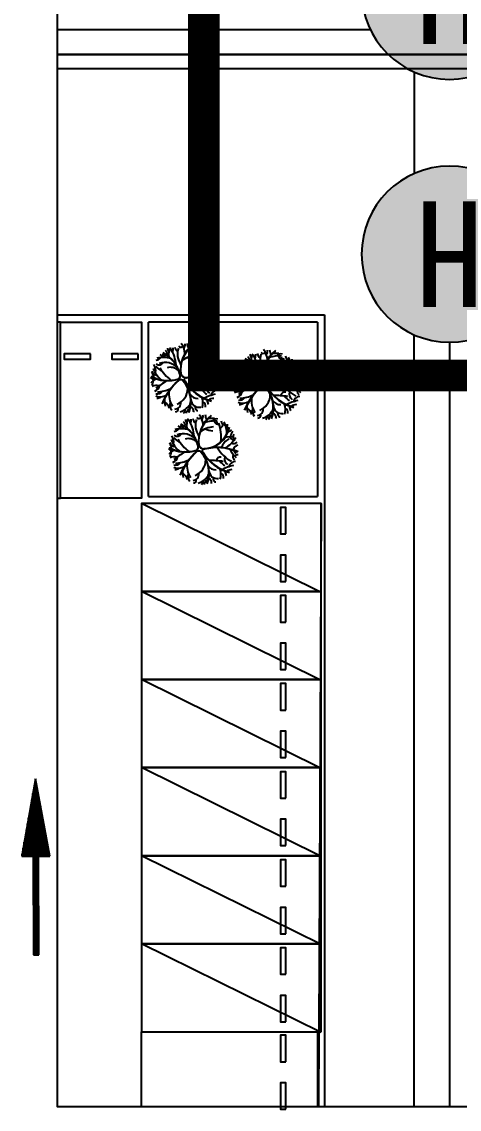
# Model space of a CAD drawing. Extents: x -8229 to 17635, y -14242 to -4883.
# Drawn here: x -8229 to -7814, y -9801 to -8771 of the extents above; entities that cross this region are included whole.
import ezdxf
from ezdxf.enums import TextEntityAlignment as Align

# ---------------------------------------------------------------- set-up
doc = ezdxf.new("R2010")
doc.units = 0
doc.header["$LTSCALE"] = 100
doc.header["$MEASUREMENT"] = 0
for name, color, linetype in [('TI-BASE', 253, 'CONTINUOUS'), ('TN-XXXX', 3, 'CONTINUOUS'), ('TT-BASE', 253, 'CONTINUOUS'), ('TT-MANH', 4, 'CONTINUOUS'), ('TZ-CABL', 4, 'CONTINUOUS'), ('TZ-PATT', 254, 'CONTINUOUS')]:
    doc.layers.add(name, color=color, linetype=linetype)
doc.styles.get("Standard").update_dxf_attribs({"font": 'GulimChe.ttf'})
doc.linetypes.add('ZIGZAG', pattern='A,0.0001,-0.2,[131,ltypeshp.shx,S=0.2,R=0,X=-0.2,Y=0],-0.4,[131,ltypeshp.shx,S=0.2,R=180,X=0.2,Y=0],-0.2', length=0.8001)

# ---------------------------------------------------------------- blocks, each defined once
blk = doc.blocks.new('맨홀')
at = {"layer": 'TT-MANH'}
blk.add_circle((202880.638, 234010.238), 2.5, dxfattribs=at)
at = {"layer": 'TT-MANH', "extrusion": (5.48271e-08, 3.84622e-07, 1)}
blk.add_text('H', height=3, rotation=0, dxfattribs=at).set_placement((202880.638, 234010.238, 0.101), align=Align.MIDDLE)

msp = doc.modelspace()

# ---------------------------------------------------------------- hatches: boundary and pattern name
at = {"layer": 'TZ-PATT'}
h = msp.add_hatch(color=256, dxfattribs=at)
h.dxf.hatch_style = 1
h.paths.add_polyline_path([(-7906.6, -8742.7, 1), (-7739.9, -8742.7, 1)])
h = msp.add_hatch(color=256, dxfattribs=at)
h.dxf.hatch_style = 1
h.paths.add_polyline_path([(-7906.6, -8991.5, 1), (-7739.9, -8991.5, 1)])

# ---------------------------------------------------------------- linework, layer by layer
at = {"layer": 'TI-BASE'}
for p, q in [((-7948.3, -9055.7), (-8108.3, -9055.7)), ((-8108.3, -9220.7), (-8108.3, -9055.7)), ((-7948.3, -9055.7), (-7948.3, -9220.7)), ((-8108.3, -9220.7), (-7948.3, -9220.7))]:
    msp.add_line(p, q, dxfattribs=at)
for points in [[(-8194.7, -9222.4), (-8191.7, -9222.4), (-8191.7, -9055.7), (-8194.7, -9055.7)], [(-7945, -9311.5), (-8115, -9227.4)], [(-7945, -9394.8), (-8115, -9310.7)], [(-7945, -9478.1), (-8115, -9394)], [(-7945, -9561.5), (-8115, -9477.4)], [(-7945, -9644.8), (-8115, -9560.7)], [(-7945, -9728.1), (-8115, -9644)], [(-8115, -9798.4), (-8115, -9727.4), (-7948.3, -9727.4), (-7948.3, -9798.4)]]:
    msp.add_lwpolyline(points, dxfattribs=at)
for points in [[(-8191.7, -9055.7), (-8115, -9055.7), (-8115, -9222.4), (-8191.7, -9222.4)], [(-8163.3, -9085.7), (-8188.3, -9085.7), (-8188.3, -9090.7), (-8163.3, -9090.7)], [(-8118.3, -9085.7), (-8143.3, -9085.7), (-8143.3, -9090.7), (-8118.3, -9090.7)], [(-7945, -9310.7), (-7945, -9227.4), (-8115, -9227.4), (-8115, -9310.7)], [(-7978.3, -9256.2), (-7978.3, -9231.2), (-7983.3, -9231.2), (-7983.3, -9256.2)], [(-7978.3, -9301.2), (-7978.3, -9276.2), (-7983.3, -9276.2), (-7983.3, -9301.2)], [(-7945, -9394), (-7945, -9310.7), (-8115, -9310.7), (-8115, -9394)], [(-7978.3, -9339.6), (-7978.3, -9314.6), (-7983.3, -9314.6), (-7983.3, -9339.6)], [(-7978.3, -9384.6), (-7978.3, -9359.6), (-7983.3, -9359.6), (-7983.3, -9384.6)], [(-7945, -9477.4), (-7945, -9394), (-8115, -9394), (-8115, -9477.4)], [(-7978.3, -9422.9), (-7978.3, -9397.9), (-7983.3, -9397.9), (-7983.3, -9422.9)], [(-7978.3, -9467.9), (-7978.3, -9442.9), (-7983.3, -9442.9), (-7983.3, -9467.9)], [(-7945, -9560.7), (-7945, -9477.4), (-8115, -9477.4), (-8115, -9560.7)], [(-7978.3, -9506.2), (-7978.3, -9481.2), (-7983.3, -9481.2), (-7983.3, -9506.2)], [(-7978.3, -9551.2), (-7978.3, -9526.2), (-7983.3, -9526.2), (-7983.3, -9551.2)], [(-7945, -9644), (-7945, -9560.7), (-8115, -9560.7), (-8115, -9644)], [(-7978.3, -9589.6), (-7978.3, -9564.6), (-7983.3, -9564.6), (-7983.3, -9589.6)], [(-7978.3, -9634.6), (-7978.3, -9609.6), (-7983.3, -9609.6), (-7983.3, -9634.6)], [(-7945, -9727.4), (-7945, -9644), (-8115, -9644), (-8115, -9727.4)], [(-7978.3, -9672.9), (-7978.3, -9647.9), (-7983.3, -9647.9), (-7983.3, -9672.9)], [(-7978.3, -9717.9), (-7978.3, -9692.9), (-7983.3, -9692.9), (-7983.3, -9717.9)], [(-7978.3, -9755.7), (-7978.3, -9730.7), (-7983.3, -9730.7), (-7983.3, -9755.7)], [(-7978.3, -9800.7), (-7978.3, -9775.7), (-7983.3, -9775.7), (-7983.3, -9800.7)]]:
    msp.add_lwpolyline(points, close=True, dxfattribs=at)
for centre, radius, start, end in [((-8047.2, -9101), 30.9, 128.2391, 187.0125), ((-8047.5, -9101.1), 30.6, 128.2391, 187.0125), ((-8047.8, -9101.1), 30.3, 128.2391, 187.0125), ((-8048.1, -9101.2), 30, 128.2391, 187.0125), ((-8089.7, -9086), 15.8, 1.8052, 39.7969), ((-8078.2, -9077.2), 4.43, 316.2886, 10.3221), ((-8061.9, -9075.8), 9.87, 180.1368, 210.3108), ((-8100.8, -9091.7), 6.36, 21.6093, 57.5738), ((-8093.3, -9082.9), 4.27, 233.7771, 299.4078), ((-8109.4, -9113), 31.8, 14.9172, 62.7674), ((-8109.1, -9112.9), 31.5, 14.9172, 62.7674), ((-8108.8, -9112.9), 31.2, 14.9172, 62.7674), ((-8108.5, -9112.8), 30.9, 14.9172, 62.7674), ((-8095.5, -9086.5), 4.91, 349.7905, 50.8664), ((-8084.9, -9080.2), 5.49, 180.6937, 217.8756), ((-8077.9, -9085.7), 11.5, 148.4728, 194.1206), ((-8115.3, -9098.4), 33, 4.2691, 31.6331), ((-8092.2, -9080.9), 7.14, 336.1223, 5.5305), ((-8076.3, -9078.1), 7.29, 190.7458, 232.2138), ((-8064.5, -9086), 16.5, 159.7215, 217.0399), ((-8077.9, -9076.4), 3.06, 226.7584, 305.0678), ((-8062.8, -9109), 21.6, 92.7134, 130.818), ((-8073.4, -9083.1), 25, 270.611, 349.3991), ((-8073.4, -9083.4), 24.7, 270.611, 349.3991), ((-8063.1, -9106.9), 25.1, 84.3241, 111.6776), ((-8064.6, -9114.1), 34.7, 87.4531, 97.6605), ((-8061.4, -9084), 4.09, 67.6463, 153.0109), ((-8060.2, -9081.8), 2.89, 182.2224, 306.8375), ((-8057.8, -9082.9), 2.96, 172.1081, 257.8598), ((-8098.2, -9097.1), 41.5, 353.9045, 18.5755), ((-8059.7, -9084.2), 4.96, 299.6274, 1.129), ((-8052.1, -9081.2), 4.63, 185.4598, 260.5732), ((-8071.6, -9093.2), 20.3, 356.8253, 30.0526), ((-8055.1, -9085.3), 4.51, 314.2923, 4.4136), ((-8006.8, -9086.1), 5.49, 180.6937, 217.8756), ((-7999.8, -9091.7), 11.5, 148.4728, 194.1206), ((-8037.2, -9104.4), 33, 4.2691, 31.6331), ((-8014, -9086.9), 7.14, 336.1223, 5.5305), ((-7998.2, -9084), 7.29, 190.7458, 232.2138), ((-7986.4, -9091.9), 16.5, 159.7215, 217.0399), ((-7999.8, -9082.3), 3.06, 226.7584, 305.0678), ((-7969.1, -9106.9), 30.9, 128.2391, 187.0125), ((-7969.4, -9107), 30.6, 128.2391, 187.0125), ((-7969.7, -9107.1), 30.3, 128.2391, 187.0125), ((-7970, -9107.2), 30, 128.2391, 187.0125), ((-8011.6, -9091.9), 15.8, 1.8052, 39.7969), ((-8000.1, -9083.2), 4.43, 316.2886, 10.3221), ((-7984.9, -9112.8), 25.1, 84.3241, 111.6776), ((-7983.8, -9081.8), 9.87, 180.1368, 210.3108), ((-7986.5, -9120), 34.7, 87.4531, 97.6605), ((-7983.2, -9090), 4.09, 67.6463, 153.0109), ((-7982.1, -9087.8), 2.89, 182.2224, 306.8375), ((-7974, -9087.2), 4.63, 185.4598, 260.5732), ((-8110.5, -9101.3), 8.94, 346.5876, 36.8403), ((-8101.8, -9085.9), 5.96, 275.8117, 321.3141), ((-8145.9, -9159.5), 76.1, 49.0525, 54.0561), ((-8098.4, -9091.3), 4.87, 236.5593, 326.5165), ((-8094.8, -9115.6), 26.4, 72.6517, 102.7379), ((-8092.9, -9110.4), 16.5, 42.594, 109.1983), ((-8073.4, -9083.6), 24.5, 270.611, 349.3991), ((-8073.5, -9083.9), 24.2, 270.611, 349.3991), ((-8053.1, -9032.6), 59.8, 251.6232, 258.8811), ((-8047.6, -9135.8), 38.8, 85.5871, 98.133), ((-8069.7, -9080.5), 31.8, 301.8353, 328.027), ((-8033.7, -9119.8), 32, 114.322, 119.7534), ((-8044.4, -9095.3), 4.37, 203.8909, 283.47), ((-8042.5, -9095.5), 4.91, 130.8401, 194.6064), ((-8038.6, -9096.7), 6.6, 158.7622, 205.4562), ((-8023.7, -9091.9), 5.96, 275.8117, 321.3141), ((-8016.7, -9121.6), 26.4, 72.6517, 102.7379), ((-8022.7, -9097.6), 6.36, 21.6093, 57.5738), ((-8015.2, -9088.8), 4.27, 233.7771, 299.4078), ((-8031.3, -9118.9), 31.8, 14.9172, 62.7674), ((-8031, -9118.9), 31.5, 14.9172, 62.7674), ((-8030.7, -9118.8), 31.2, 14.9172, 62.7674), ((-8030.3, -9118.8), 30.9, 14.9172, 62.7674), ((-8017.3, -9092.5), 4.91, 349.7905, 50.8664), ((-7984.7, -9115), 21.6, 92.7134, 130.818), ((-7995.3, -9089.6), 24.5, 270.611, 349.3991), ((-7995.3, -9089.8), 24.2, 270.611, 349.3991), ((-7995.2, -9089.1), 25, 270.611, 349.3991), ((-7995.3, -9089.3), 24.7, 270.611, 349.3991), ((-7975, -9038.5), 59.8, 251.6232, 258.8811), ((-7979.7, -9088.8), 2.96, 172.1081, 257.8598), ((-8020, -9103), 41.5, 353.9045, 18.5755), ((-7981.6, -9090.2), 4.96, 299.6274, 1.129), ((-7993.5, -9099.1), 20.3, 356.8253, 30.0526), ((-7976.9, -9091.2), 4.51, 314.2923, 4.4136), ((-7955.6, -9125.8), 32, 114.322, 119.7534), ((-7964.4, -9101.5), 4.91, 130.8401, 194.6064), ((-8143.6, -9151.5), 57, 45.5855, 49.2706), ((-8090.5, -9077.4), 33.7, 242.2584, 288.1316), ((-8090.4, -9077.7), 33.4, 242.2584, 288.1316), ((-8113, -9109.1), 9.68, 3.0425, 40.5483), ((-8090.3, -9078), 33.1, 242.2584, 288.1316), ((-8099.9, -9100), 5.99, 202.6737, 259.4709), ((-8090.1, -9078.3), 32.7, 242.2584, 288.1316), ((-8078.9, -9089.9), 27, 200.9539, 229.0139), ((-8055.6, -9071.9), 50.1, 212.7006, 230.9615), ((-8087.7, -9110.1), 11.6, 48.4498, 105.6815), ((-8081.8, -9106.4), 3.52, 301.2712, 26.5801), ((-8081.9, -9106.4), 3.56, 301.2712, 26.5801), ((-8081.9, -9106.4), 3.59, 301.2712, 26.5801), ((-8081.8, -9106.4), 3.49, 301.2712, 26.5801), ((-8073.4, -9103.4), 4.69, 197.9738, 273.1321), ((-8073.4, -9103.3), 4.74, 197.9738, 273.1321), ((-8073.4, -9103.3), 4.79, 197.9738, 273.1321), ((-8073.5, -9103.4), 4.64, 197.9738, 273.1321), ((-8073.1, -9110.1), 1.59, 65.7906, 229.8028), ((-8073.1, -9110.1), 1.61, 65.7906, 229.8028), ((-8073, -9110.1), 1.63, 65.7906, 229.8028), ((-8073, -9110.1), 1.64, 65.7906, 229.8028), ((-8060.5, -9152.5), 45.5, 65.7592, 105.2727), ((-8060.3, -9152.9), 45.9, 65.7592, 105.2727), ((-8060.1, -9153.4), 46.4, 65.7592, 105.2727), ((-8060, -9153.8), 46.9, 65.7592, 105.2727), ((-8032.9, -9092.3), 31, 208.8671, 243.0743), ((-8039.4, -9114.7), 18.9, 122.088, 156.6653), ((-8044.7, -9098.5), 4.65, 241.7858, 310.2988), ((-8039.5, -9110.7), 6.06, 103.8238, 165.8362), ((-8021.8, -9105.9), 5.99, 202.6737, 259.4709), ((-8000.8, -9095.8), 27, 200.9539, 229.0139), ((-8032.4, -9107.3), 8.94, 346.5876, 36.8403), ((-8067.8, -9165.4), 76.1, 49.0525, 54.0561), ((-8020.2, -9097.3), 4.87, 236.5593, 326.5165), ((-8014.8, -9116.4), 16.5, 42.594, 109.1983), ((-7977.5, -9077.9), 50.1, 212.7006, 230.9615), ((-8009.6, -9116.1), 11.6, 48.4498, 105.6815), ((-7961.2, -9120.7), 18.9, 122.088, 156.6653), ((-7969.4, -9141.7), 38.8, 85.5871, 98.133), ((-7991.5, -9086.4), 31.8, 301.8353, 328.027), ((-7966.3, -9101.2), 4.37, 203.8909, 283.47), ((-7966.6, -9104.4), 4.65, 241.7858, 310.2988), ((-7960.5, -9102.6), 6.6, 158.7622, 205.4562), ((-8098.9, -9117.2), 7.99, 103.8699, 153.0212), ((-8111, -9111.6), 6.89, 326.0111, 4.5805), ((-8101.1, -9125.2), 9.42, 75.1455, 114.754), ((-8104.9, -9114.1), 7.26, 288.5457, 349.0992), ((-7909.7, -9380.9), 325.1, 123.9323, 126.1298), ((-8101.1, -9091.9), 29.9, 272.286, 297.2714), ((-8033.6, -9160.7), 68.1, 132.5941, 156.1354), ((-8034, -9160.1), 67.4, 132.5941, 156.1354), ((-8034.4, -9159.6), 66.7, 132.5941, 156.1354), ((-8034.9, -9159.1), 66, 132.5941, 156.1354), ((-8087.8, -9118.1), 16.6, 293.4099, 358.64), ((-8078.1, -9113.4), 3.28, 35.0282, 115.8428), ((-8078.2, -9113.5), 3.31, 35.0282, 115.8428), ((-8078.2, -9113.5), 3.34, 35.0282, 115.8428), ((-8078.2, -9113.6), 3.38, 35.0282, 115.8428), ((-8096.6, -9130.3), 28.2, 338.9787, 41.5875), ((-8096.8, -9130.5), 28.5, 338.9787, 41.5875), ((-8097, -9130.7), 28.8, 338.9787, 41.5875), ((-8097.2, -9130.9), 29.1, 338.9787, 41.5875), ((-8039, -9090.7), 40.7, 210.4023, 254.8678), ((-8038.6, -9090.5), 41.1, 210.4023, 254.8678), ((-8038.3, -9090.3), 41.5, 210.4023, 254.8678), ((-8037.9, -9090.1), 42, 210.4023, 254.8678), ((-8057.3, -9120.1), 4.12, 79.8661, 173.3643), ((-8047.9, -9118), 5.64, 157.0496, 241.5197), ((-8025.8, -9097.7), 25.1, 205.8135, 227.9098), ((-8042.5, -9115.3), 3.22, 152.8599, 245.7094), ((-8042.4, -9110.1), 2.06, 168.2539, 267.4793), ((-8040.8, -9119.1), 5.26, 89.4206, 127.7481), ((-8065.5, -9157.5), 57, 45.5855, 49.2706), ((-8012.4, -9083.3), 33.7, 242.2584, 288.1316), ((-8020.8, -9123.2), 7.99, 103.8699, 153.0212), ((-8012.3, -9083.6), 33.4, 242.2584, 288.1316), ((-8034.9, -9115.1), 9.68, 3.0425, 40.5483), ((-8012.1, -9084), 33.1, 242.2584, 288.1316), ((-8012, -9084.3), 32.7, 242.2584, 288.1316), ((-8032.9, -9117.6), 6.89, 326.0111, 4.5805), ((-7831.6, -9386.8), 325.1, 123.9323, 126.1298), ((-7955.4, -9166.6), 68.1, 132.5941, 156.1354), ((-7955.9, -9166.1), 67.4, 132.5941, 156.1354), ((-7956.3, -9165.6), 66.7, 132.5941, 156.1354), ((-7956.7, -9165.1), 66, 132.5941, 156.1354), ((-8003.8, -9112.3), 3.59, 301.2712, 26.5801), ((-8003.7, -9112.4), 3.52, 301.2712, 26.5801), ((-8003.7, -9112.3), 3.56, 301.2712, 26.5801), ((-8003.6, -9112.4), 3.49, 301.2712, 26.5801), ((-8000, -9119.4), 3.31, 35.0282, 115.8428), ((-8000, -9119.5), 3.34, 35.0282, 115.8428), ((-8000.1, -9119.5), 3.38, 35.0282, 115.8428), ((-8000, -9119.4), 3.28, 35.0282, 115.8428), ((-7995.2, -9109.2), 4.79, 197.9738, 273.1321), ((-7995.3, -9109.4), 4.64, 197.9738, 273.1321), ((-7995.3, -9109.3), 4.69, 197.9738, 273.1321), ((-7995.3, -9109.3), 4.74, 197.9738, 273.1321), ((-8018.4, -9136.2), 28.2, 338.9787, 41.5875), ((-8018.6, -9136.5), 28.5, 338.9787, 41.5875), ((-8018.8, -9136.7), 28.8, 338.9787, 41.5875), ((-8019, -9136.9), 29.1, 338.9787, 41.5875), ((-7995, -9116), 1.59, 65.7906, 229.8028), ((-7995, -9116), 1.61, 65.7906, 229.8028), ((-7994.9, -9116.1), 1.63, 65.7906, 229.8028), ((-7994.9, -9116.1), 1.64, 65.7906, 229.8028), ((-7960.9, -9096.6), 40.7, 210.4023, 254.8678), ((-7960.5, -9096.5), 41.1, 210.4023, 254.8678), ((-7960.1, -9096.3), 41.5, 210.4023, 254.8678), ((-7959.7, -9096.1), 42, 210.4023, 254.8678), ((-7982.2, -9158.9), 45.9, 65.7592, 105.2727), ((-7982, -9159.3), 46.4, 65.7592, 105.2727), ((-7982.4, -9158.4), 45.5, 65.7592, 105.2727), ((-7981.9, -9159.8), 46.9, 65.7592, 105.2727), ((-7954.7, -9098.2), 31, 208.8671, 243.0743), ((-7947.7, -9103.6), 25.1, 205.8135, 227.9098), ((-7961.4, -9116.6), 6.06, 103.8238, 165.8362), ((-7964.3, -9116.1), 2.06, 168.2539, 267.4793), ((-8097.3, -9115.5), 11, 246.9897, 302.259), ((-8100, -9118.2), 5.52, 254.8687, 328.9221), ((-8100, -9121.9), 5.71, 263.5177, 301.9118), ((-8061.8, -9129.1), 31.5, 177.2478, 191.3278), ((-8069.4, -9124.3), 19.7, 169.6268, 214.2306), ((-8061.8, -9119.2), 8.71, 213.7954, 273.0607), ((-8073.3, -9269.9), 150.9, 82.8175, 88.1041), ((-8060.5, -9128.6), 7.74, 181.1502, 281.2643), ((-8042.6, -9107), 20, 220.244, 238.5364), ((-8073.8, -9132.5), 16.9, 344.5826, 17.7081), ((-8036.1, -9167.4), 44.3, 101.7957, 116.8845), ((-8046.5, -9137.1), 9.16, 90.2871, 124.9478), ((-8043.1, -9126.6), 6.45, 91.5107, 169.1162), ((-8023, -9131.1), 9.42, 75.1455, 114.754), ((-8026.8, -9120.1), 7.26, 288.5457, 349.0992), ((-8021.9, -9124.1), 5.52, 254.8687, 328.9221), ((-8023, -9097.9), 29.9, 272.286, 297.2714), ((-7991.3, -9130.2), 19.7, 169.6268, 214.2306), ((-8009.7, -9124.1), 16.6, 293.4099, 358.64), ((-7995.2, -9275.8), 150.9, 82.8175, 88.1041), ((-7979.1, -9126.1), 4.12, 79.8661, 173.3643), ((-7964.5, -9113), 20, 220.244, 238.5364), ((-7969.7, -9123.9), 5.64, 157.0496, 241.5197), ((-7964.9, -9132.6), 6.45, 91.5107, 169.1162), ((-7964.4, -9121.3), 3.22, 152.8599, 245.7094), ((-7962.7, -9125.1), 5.26, 89.4206, 127.7481), ((-8100.2, -9141.4), 12.4, 19.4479, 55.2688), ((-8080.8, -9133.9), 7.51, 161.3726, 222.0553), ((-8083.8, -9132.2), 5.89, 274.3435, 7.1983), ((-8082.6, -9138.2), 2.41, 263.303, 22.3647), ((-8082.2, -9125.9), 15.1, 284.2419, 337.3326), ((-8078, -9138.5), 4.32, 306.4729, 5.0842), ((-8069, -9141.8), 3.67, 90.1409, 182.8136), ((-8069.2, -9139.9), 3.56, 344.9928, 77.9668), ((-8061.5, -9136.7), 2.71, 148.2656, 266.0662), ((-8057.9, -9135), 3.49, 341.1615, 70.2233), ((-8046, -9129.6), 6.89, 179.7238, 213.6651), ((-8019.2, -9121.5), 11, 246.9897, 302.259), ((-8021.9, -9127.9), 5.71, 263.5177, 301.9118), ((-7983.7, -9135.1), 31.5, 177.2478, 191.3278), ((-8022.1, -9147.3), 12.4, 19.4479, 55.2688), ((-8002.7, -9139.8), 7.51, 161.3726, 222.0553), ((-8005.6, -9138.2), 5.89, 274.3435, 7.1983), ((-8004.1, -9131.9), 15.1, 284.2419, 337.3326), ((-7983.7, -9125.1), 8.71, 213.7954, 273.0607), ((-7982.4, -9134.5), 7.74, 181.1502, 281.2643), ((-7995.7, -9138.4), 16.9, 344.5826, 17.7081), ((-7979.8, -9141), 3.49, 341.1615, 70.2233), ((-7958, -9173.4), 44.3, 101.7957, 116.8845), ((-7967.9, -9135.5), 6.89, 179.7238, 213.6651), ((-7968.3, -9143), 9.16, 90.2871, 124.9478), ((-8067.9, -9147.7), 5.49, 180.6937, 217.8756), ((-8060.9, -9153.2), 11.5, 148.4728, 194.1206), ((-8098.2, -9165.9), 33, 4.2691, 31.6331), ((-8075.1, -9148.4), 7.14, 336.1223, 5.5305), ((-8059.3, -9145.6), 7.29, 190.7458, 232.2138), ((-8047.5, -9153.5), 16.5, 159.7215, 217.0399), ((-8060.9, -9143.9), 3.06, 226.7584, 305.0678), ((-8030.1, -9168.5), 30.9, 128.2391, 187.0125), ((-8030.4, -9168.5), 30.6, 128.2391, 187.0125), ((-8030.7, -9168.6), 30.3, 128.2391, 187.0125), ((-8031, -9168.7), 30, 128.2391, 187.0125), ((-8072.6, -9153.5), 15.8, 1.8052, 39.7969), ((-8061.2, -9144.7), 4.43, 316.2886, 10.3221), ((-8046, -9174.4), 25.1, 84.3241, 111.6776), ((-8044.8, -9143.3), 9.87, 180.1368, 210.3108), ((-8047.6, -9181.6), 34.7, 87.4531, 97.6605), ((-8044.3, -9151.5), 4.09, 67.6463, 153.0109), ((-8043.1, -9149.3), 2.89, 182.2224, 306.8375), ((-8035.1, -9148.7), 4.63, 185.4598, 260.5732), ((-8004.5, -9144.1), 2.41, 263.303, 22.3647), ((-7999.9, -9144.4), 4.32, 306.4729, 5.0842), ((-7990.9, -9147.7), 3.67, 90.1409, 182.8136), ((-7991.1, -9145.9), 3.56, 344.9928, 77.9668), ((-7983.4, -9142.7), 2.71, 148.2656, 266.0662), ((-8084.8, -9153.4), 5.96, 275.8117, 321.3141), ((-8077.8, -9183.1), 26.4, 72.6517, 102.7379), ((-8083.7, -9159.2), 6.36, 21.6093, 57.5738), ((-8076.2, -9150.3), 4.27, 233.7771, 299.4078), ((-8092.4, -9180.4), 31.8, 14.9172, 62.7674), ((-8092, -9180.4), 31.5, 14.9172, 62.7674), ((-8091.7, -9180.3), 31.2, 14.9172, 62.7674), ((-8091.4, -9180.3), 30.9, 14.9172, 62.7674), ((-8078.4, -9154), 4.91, 349.7905, 50.8664), ((-8045.8, -9176.5), 21.6, 92.7134, 130.818), ((-8056.4, -9151.3), 24.2, 270.611, 349.3991), ((-8056.3, -9150.8), 24.7, 270.611, 349.3991), ((-8056.4, -9151.1), 24.5, 270.611, 349.3991), ((-8056.3, -9150.6), 25, 270.611, 349.3991), ((-8036, -9100.1), 59.8, 251.6232, 258.8811), ((-8040.8, -9150.3), 2.96, 172.1081, 257.8598), ((-8081.1, -9164.5), 41.5, 353.9045, 18.5755), ((-8042.7, -9151.7), 4.96, 299.6274, 1.129), ((-8054.5, -9160.7), 20.3, 356.8253, 30.0526), ((-8038, -9152.8), 4.51, 314.2923, 4.4136), ((-8016.7, -9187.3), 32, 114.322, 119.7534), ((-8025.5, -9163), 4.91, 130.8401, 194.6064), ((-8082.9, -9167.5), 5.99, 202.6737, 259.4709), ((-8061.8, -9157.3), 27, 200.9539, 229.0139), ((-8093.4, -9168.8), 8.94, 346.5876, 36.8403), ((-8128.8, -9227), 76.1, 49.0525, 54.0561), ((-8081.3, -9158.8), 4.87, 236.5593, 326.5165), ((-8075.9, -9177.9), 16.5, 42.594, 109.1983), ((-8038.6, -9139.4), 50.1, 212.7006, 230.9615), ((-8070.6, -9177.6), 11.6, 48.4498, 105.6815), ((-8022.3, -9182.2), 18.9, 122.088, 156.6653), ((-8030.5, -9203.2), 38.8, 85.5871, 98.133), ((-8052.6, -9148), 31.8, 301.8353, 328.027), ((-8027.4, -9162.8), 4.37, 203.8909, 283.47), ((-8027.6, -9165.9), 4.65, 241.7858, 310.2988), ((-8021.6, -9164.2), 6.6, 158.7622, 205.4562), ((-8126.5, -9219), 57, 45.5855, 49.2706), ((-8073.5, -9144.9), 33.7, 242.2584, 288.1316), ((-8081.9, -9184.7), 7.99, 103.8699, 153.0212), ((-8073.3, -9145.2), 33.4, 242.2584, 288.1316), ((-8096, -9176.6), 9.68, 3.0425, 40.5483), ((-8073.2, -9145.5), 33.1, 242.2584, 288.1316), ((-8073.1, -9145.8), 32.7, 242.2584, 288.1316), ((-8093.9, -9179.1), 6.89, 326.0111, 4.5805), ((-7892.7, -9448.3), 325.1, 123.9323, 126.1298), ((-8016.5, -9228.1), 68.1, 132.5941, 156.1354), ((-8016.9, -9227.6), 67.4, 132.5941, 156.1354), ((-8017.4, -9227.1), 66.7, 132.5941, 156.1354), ((-8017.8, -9226.6), 66, 132.5941, 156.1354), ((-8064.8, -9173.8), 3.59, 301.2712, 26.5801), ((-8064.7, -9173.9), 3.52, 301.2712, 26.5801), ((-8064.8, -9173.9), 3.56, 301.2712, 26.5801), ((-8064.7, -9173.9), 3.49, 301.2712, 26.5801), ((-8061.1, -9181), 3.34, 35.0282, 115.8428), ((-8061.1, -9181.1), 3.38, 35.0282, 115.8428), ((-8061.1, -9180.9), 3.28, 35.0282, 115.8428), ((-8061.1, -9181), 3.31, 35.0282, 115.8428), ((-8056.3, -9170.8), 4.79, 197.9738, 273.1321), ((-8056.4, -9170.9), 4.69, 197.9738, 273.1321), ((-8056.3, -9170.8), 4.74, 197.9738, 273.1321), ((-8056.4, -9170.9), 4.64, 197.9738, 273.1321), ((-8079.5, -9197.8), 28.2, 338.9787, 41.5875), ((-8079.7, -9198), 28.5, 338.9787, 41.5875), ((-8079.9, -9198.2), 28.8, 338.9787, 41.5875), ((-8080.1, -9198.4), 29.1, 338.9787, 41.5875), ((-8056.1, -9177.5), 1.59, 65.7906, 229.8028), ((-8056, -9177.6), 1.61, 65.7906, 229.8028), ((-8056, -9177.6), 1.63, 65.7906, 229.8028), ((-8055.9, -9177.6), 1.64, 65.7906, 229.8028), ((-8022, -9158.2), 40.7, 210.4023, 254.8678), ((-8021.6, -9158), 41.1, 210.4023, 254.8678), ((-8021.2, -9157.8), 41.5, 210.4023, 254.8678), ((-8020.8, -9157.6), 42, 210.4023, 254.8678), ((-8043.4, -9220), 45.5, 65.7592, 105.2727), ((-8043.3, -9220.4), 45.9, 65.7592, 105.2727), ((-8042.9, -9221.3), 46.9, 65.7592, 105.2727), ((-8043.1, -9220.9), 46.4, 65.7592, 105.2727), ((-8015.8, -9159.8), 31, 208.8671, 243.0743), ((-8008.7, -9165.1), 25.1, 205.8135, 227.9098), ((-8022.4, -9178.1), 6.06, 103.8238, 165.8362), ((-8025.3, -9177.6), 2.06, 168.2539, 267.4793), ((-8084.1, -9192.6), 9.42, 75.1455, 114.754), ((-8087.8, -9181.6), 7.26, 288.5457, 349.0992), ((-8082.9, -9185.6), 5.52, 254.8687, 328.9221), ((-8084, -9159.4), 29.9, 272.286, 297.2714), ((-8052.3, -9191.7), 19.7, 169.6268, 214.2306), ((-8070.7, -9185.6), 16.6, 293.4099, 358.64), ((-8056.2, -9337.3), 150.9, 82.8175, 88.1041), ((-8040.2, -9187.6), 4.12, 79.8661, 173.3643), ((-8025.6, -9174.5), 20, 220.244, 238.5364), ((-8030.8, -9185.5), 5.64, 157.0496, 241.5197), ((-8026, -9194.1), 6.45, 91.5107, 169.1162), ((-8025.4, -9182.8), 3.22, 152.8599, 245.7094), ((-8023.7, -9186.6), 5.26, 89.4206, 127.7481), ((-8080.2, -9183), 11, 246.9897, 302.259), ((-8082.9, -9189.4), 5.71, 263.5177, 301.9118), ((-8044.8, -9196.6), 31.5, 177.2478, 191.3278), ((-8083.1, -9208.9), 12.4, 19.4479, 55.2688), ((-8063.8, -9201.3), 7.51, 161.3726, 222.0553), ((-8066.7, -9199.7), 5.89, 274.3435, 7.1983), ((-8065.1, -9193.4), 15.1, 284.2419, 337.3326), ((-8044.8, -9186.7), 8.71, 213.7954, 273.0607), ((-8043.5, -9196), 7.74, 181.1502, 281.2643), ((-8056.7, -9200), 16.9, 344.5826, 17.7081), ((-8040.8, -9202.5), 3.49, 341.1615, 70.2233), ((-8019, -9234.9), 44.3, 101.7957, 116.8845), ((-8028.9, -9197.1), 6.89, 179.7238, 213.6651), ((-8029.4, -9204.5), 9.16, 90.2871, 124.9478), ((-8065.6, -9205.6), 2.41, 263.303, 22.3647), ((-8060.9, -9205.9), 4.32, 306.4729, 5.0842), ((-8052, -9209.2), 3.67, 90.1409, 182.8136), ((-8052.2, -9207.4), 3.56, 344.9928, 77.9668), ((-8044.5, -9204.2), 2.71, 148.2656, 266.0662)]:
    msp.add_arc(centre, radius, start, end, dxfattribs=at)
at = {"layer": 'TN-XXXX'}
msp.add_lwpolyline([(-8194.7, -7676), (-4789.9, -7676), (-4789.9, -9798.4), (-8194.7, -9798.4)], close=True, dxfattribs=at)
at = {"layer": 'TN-XXXX', "const_width": 30, "elevation": 0}
msp.add_lwpolyline([(-8056, -8633.7), (-7598, -8633.7), (-7598, -9106.3), (-8056, -9106.3)], close=True, dxfattribs=at)
at = {"layer": 'TT-BASE'}
for p, q in [((-8194.7, -8802.4), (-4789.9, -8802.4)), ((-8194.7, -9049), (-7941.7, -9049)), ((-7948.3, -9055.7), (-8108.3, -9055.7)), ((-8215.4, -9487.9), (-8228.6, -9561.3)), ((-8201.9, -9561.2), (-8215.4, -9487.9)), ((-8216.5, -9654.6), (-8216.9, -9496.3)), ((-8215.5, -9654.6), (-8215.9, -9490.6)), ((-8214.4, -9654.6), (-8214.8, -9491)), ((-8213.4, -9654.6), (-8213.8, -9496.8)), ((-8218.8, -9561.3), (-8219, -9507.7)), ((-8217.8, -9561.3), (-8217.9, -9502)), ((-8212.6, -9561.3), (-8212.7, -9502.5)), ((-8211.5, -9561.3), (-8211.7, -9508.2)), ((-8220.9, -9561.3), (-8221, -9519.2)), ((-8219.9, -9561.3), (-8220, -9513.5)), ((-8210.5, -9561.2), (-8210.6, -9513.9)), ((-8209.5, -9561.2), (-8209.6, -9519.7)), ((-8222, -9561.3), (-8222, -9524.9)), ((-8208.4, -9561.2), (-8208.5, -9525.4)), ((-8224, -9561.3), (-8224.1, -9536.4)), ((-8223, -9561.3), (-8223.1, -9530.7)), ((-8207.4, -9561.2), (-8207.4, -9531.1)), ((-8206.3, -9561.2), (-8206.4, -9536.8)), ((-8226.1, -9561.3), (-8226.2, -9547.9)), ((-8225.1, -9561.3), (-8225.1, -9542.1)), ((-8205.3, -9561.2), (-8205.3, -9542.6)), ((-8204.2, -9561.2), (-8204.3, -9548.3)), ((-8228.6, -9561.3), (-8217.7, -9561.3)), ((-8228.2, -9561.3), (-8228.2, -9559.3)), ((-8227.2, -9561.3), (-8227.2, -9553.6)), ((-8217.7, -9561.3), (-8217.5, -9654.6)), ((-8212.7, -9561.3), (-8201.9, -9561.2)), ((-8212.5, -9654.6), (-8212.7, -9561.3)), ((-8203.2, -9561.2), (-8203.2, -9554)), ((-8202.2, -9561.2), (-8202.2, -9559.8)), ((-8217.5, -9654.6), (-8212.5, -9654.6)), ((-7948.3, -9727.4), (-7948.3, -9798.4))]:
    msp.add_line(p, q, dxfattribs=at)
at = {"layer": 'TT-BASE', "flags": 128}
msp.add_lwpolyline([(-8194.7, -8802.4), (-4789.9, -8802.4)], dxfattribs=at)
at = {"layer": 'TT-BASE', "ltscale": 0.15, "flags": 128}
msp.add_lwpolyline([(-8194.7, -8802.4), (-6156.6, -8802.4)], dxfattribs=at)
at = {"layer": 'TT-BASE', "ltscale": 5, "flags": 128}
for points in [[(-4789.9, -8802.4), (-8194.7, -8802.4)], [(-8194.7, -8815.7), (-4789.9, -8815.7)]]:
    msp.add_lwpolyline(points, dxfattribs=at)
at = {"layer": 'TT-BASE'}
for points in [[(-7941.7, -9049), (-7941.7, -9798.4)], [(-7945, -9227.4), (-7947.4, -9798.4)]]:
    msp.add_lwpolyline(points, dxfattribs=at)
msp.add_point((-8215, -9571.3), dxfattribs=at)
at = {"layer": 'TZ-CABL', "ltscale": 5}
msp.add_line((-7898.2, -8779.1), (-8194.7, -8779.1), dxfattribs=at)
at = {"layer": 'TZ-CABL', "linetype": 'ByBlock', "ltscale": 5}
for points in [[(-7856.6, -8819.1), (-7856.6, -8915.1)], [(-7856.6, -9798.4), (-7856.6, -9067.9)]]:
    msp.add_lwpolyline(points, dxfattribs=at)
at = {"layer": 'TZ-CABL', "linetype": 'ZIGZAG', "ltscale": 1.6}
msp.add_lwpolyline([(-7823.2, -9074.9), (-7823.2, -9798.4)], dxfattribs=at)

# ---------------------------------------------------------------- block references
at = {"layer": 'TT-MANH', "linetype": 'ByBlock', "xscale": -33.33333333324443, "yscale": 33.33333333324443, "zscale": 33.33333333324443, "rotation": 180}
for p in [(-6770511.2, 7791598.6), (-6770511.2, 7791349.8)]:
    msp.add_blockref('맨홀', p, dxfattribs=at)

doc.saveas('drawing.dxf')
